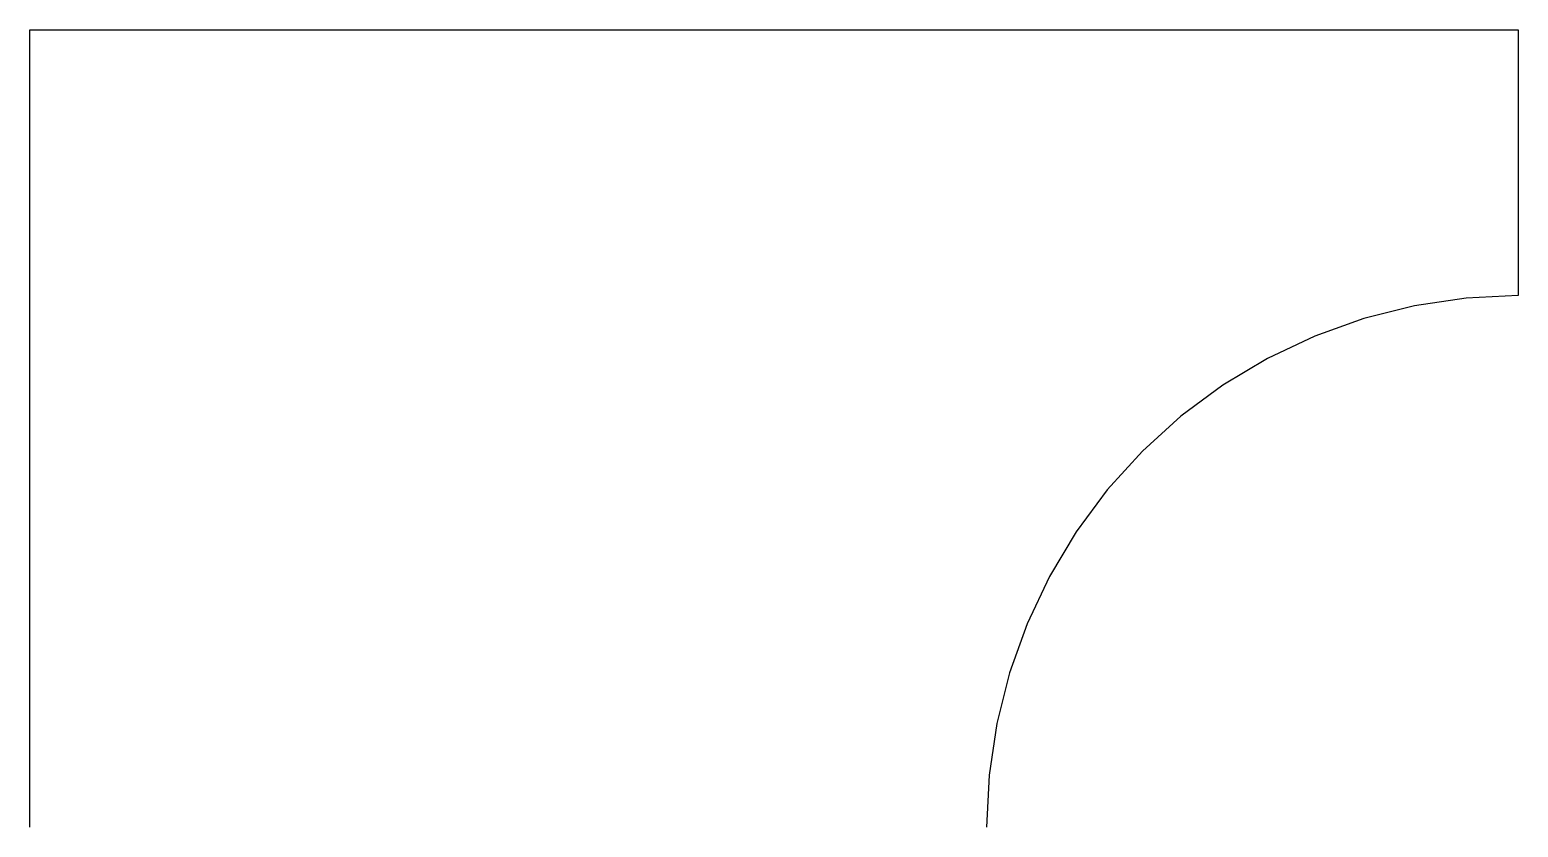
# Model space of a CAD drawing. Header units: metres. Extents: x 0 to 280, y 0 to 150.
import ezdxf

# ---------------------------------------------------------------- set-up
doc = ezdxf.new("R2010")
doc.units = ezdxf.units.M

msp = doc.modelspace()

# ---------------------------------------------------------------- linework, layer by layer
msp.add_lwpolyline([(0, 0), (0, 150), (280, 150), (280, 100), (280, 100), (270.198286, 99.518473), (260.490968, 98.078528), (250.971532, 95.694034), (241.731657, 92.387953), (232.860326, 88.192126), (224.442977, 83.146961), (216.560672, 77.301045), (209.289322, 70.710678), (202.698955, 63.439328), (196.853039, 55.557023), (191.807874, 47.139674), (187.612047, 38.268343), (184.305966, 29.028468), (181.921472, 19.509032), (180.481527, 9.801714), (180, 0)])

doc.saveas('drawing.dxf')
